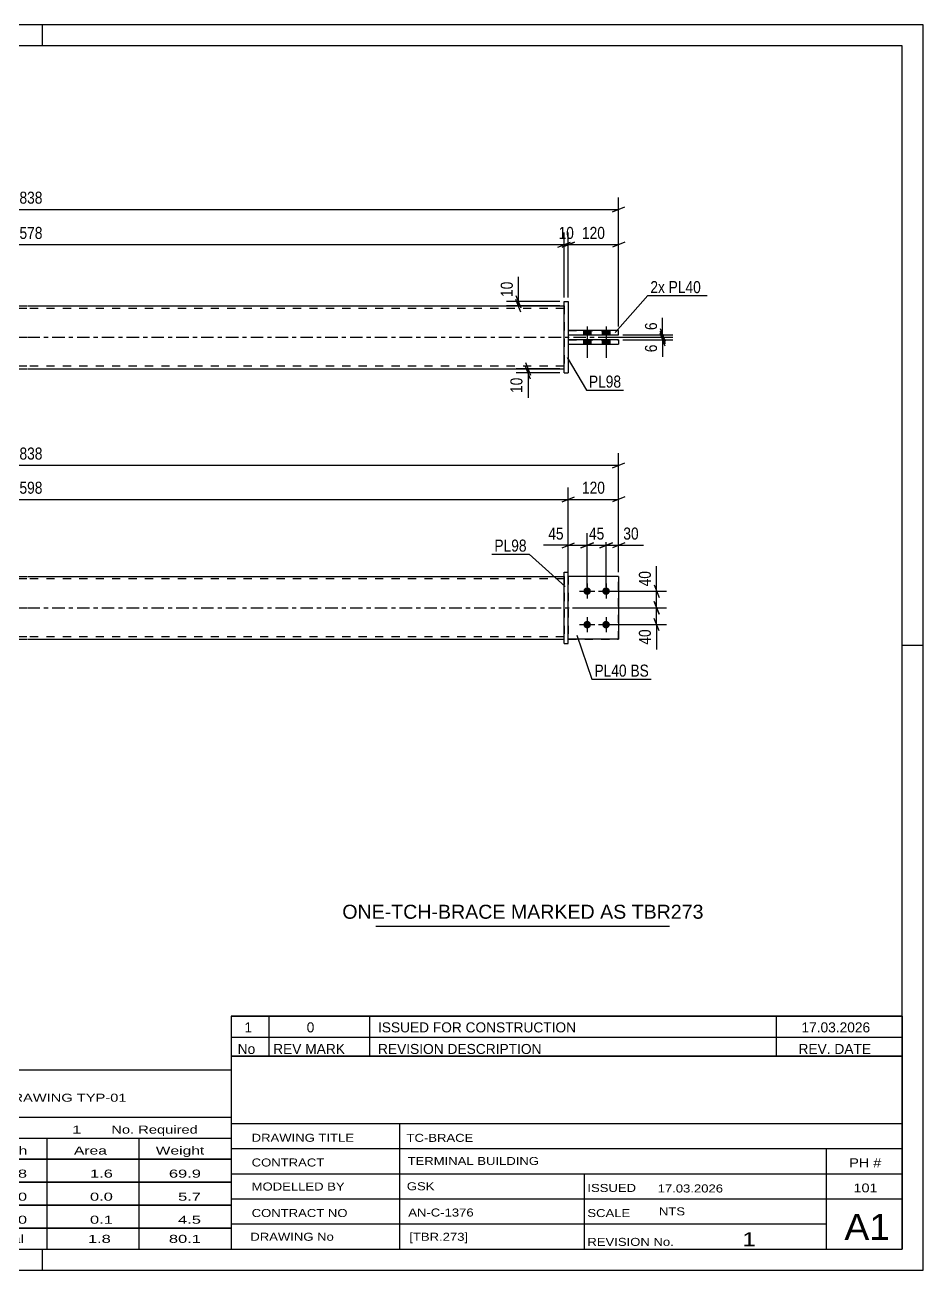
# Model space of a CAD drawing. Header units: millimetres. Extents: x 0 to 420, y 0 to 297.
# Drawn here: x 205.8 to 420, y 0 to 297 of the extents above; entities that cross this region are included whole.
import ezdxf

# ---------------------------------------------------------------- set-up
doc = ezdxf.new("R2010")
doc.units = ezdxf.units.MM
doc.linetypes.add('DXK_LINE_DOT2', pattern=[3.9198, 1.9599, -1.9599])
doc.linetypes.add('DXK_LINE_DOT3', pattern=[5.9187, 2.979, -0.9799, 0.9799, -0.9799])
doc.styles.add('Arial', font='ARIAL.TTF', dxfattribs={"height": 0.2})
doc.styles.add('Arial Narrow', font='ARIALN.TTF', dxfattribs={"height": 0.2})

# ---------------------------------------------------------------- blocks, each defined once
blk = doc.blocks.new('Unknown-580872652-1163')
at = {"color": 5, "linetype": 'Continuous'}
for p, q in [((420, 297), (0, 297)), ((210, 292), (210, 297)), ((420, 0), (420, 297)), ((415, 292), (5, 292)), ((415, 5), (415, 292)), ((420, 149), (415, 149)), ((5, 5), (415, 5)), ((210, 0), (210, 5)), ((0, 0), (420, 0))]:
    blk.add_line(p, q, dxfattribs=at)
blk = doc.blocks.new('Part-580872652-1767 - 1735')
at = {"color": 7, "linetype": 'DXK_LINE_DOT2'}
for p, q in [((347.39, 165.45), (335.39, 165.45)), ((335.39, 165.45), (335.39, 150.45)), ((347.39, 150.45), (347.39, 165.45)), ((335.39, 150.45), (347.39, 150.45))]:
    blk.add_line(p, q, dxfattribs=at)
blk = doc.blocks.new('Part-580872652-1772 - 1735')
at = {"color": 2, "linetype": 'Continuous'}
for p, q in [((347.39, 165.45), (335.39, 165.45)), ((347.39, 165.45), (347.39, 150.45)), ((347.39, 150.45), (335.39, 150.45))]:
    blk.add_line(p, q, dxfattribs=at)
at = {"color": 7, "linetype": 'DXK_LINE_DOT2'}
blk.add_line((335.39, 165.45), (335.39, 150.45), dxfattribs=at)
blk = doc.blocks.new('Part-580872652-1787 - 1735')
at = {"color": 2, "linetype": 'Continuous'}
for p, q in [((334.39, 166.45), (335.39, 166.45)), ((334.39, 149.45), (334.39, 166.45)), ((335.39, 149.45), (335.39, 166.45)), ((334.39, 149.45), (334.39, 149.45)), ((334.39, 149.45), (335.39, 149.45))]:
    blk.add_line(p, q, dxfattribs=at)
at = {"color": 7, "linetype": 'DXK_LINE_DOT2'}
for p, q in [((334.39, 166.45), (335.39, 166.45)), ((334.39, 149.45), (335.39, 149.45))]:
    blk.add_line(p, q, dxfattribs=at)
blk = doc.blocks.new('Part-580872652-1807 - 1735')
at = {"color": 2, "linetype": 'Continuous'}
for p, q in [((78.29, 165.45), (206.29, 165.45)), ((206.39, 165.45), (334.39, 165.45)), ((78.29, 150.45), (206.29, 150.45)), ((206.39, 150.45), (334.39, 150.45))]:
    blk.add_line(p, q, dxfattribs=at)
at = {"color": 7, "linetype": 'DXK_LINE_DOT2'}
for p, q in [((78.29, 150.45), (78.29, 165.45)), ((206.29, 164.85), (78.29, 164.85)), ((334.39, 164.85), (206.39, 164.85)), ((334.39, 165.45), (334.39, 150.45)), ((206.29, 151.05), (78.29, 151.05)), ((334.39, 151.05), (206.39, 151.05))]:
    blk.add_line(p, q, dxfattribs=at)
at = {"color": 7, "linetype": 'DXK_LINE_DOT3'}
for p, q in [((68.29, 157.95), (206.29, 157.95)), ((206.39, 157.95), (344.39, 157.95))]:
    blk.add_line(p, q, dxfattribs=at)
blk = doc.blocks.new('Bolt-580872652-1808 - 1735')
at = {"linetype": 'Continuous'}
for points in [[(339.89, 162.85, -1), (339.89, 161.05, -1)], [(344.39, 162.85, -1), (344.39, 161.05, -1)], [(339.89, 154.85, -1), (339.89, 153.05, -1)], [(344.39, 154.85, -1), (344.39, 153.05, -1)]]:
    blk.add_hatch(color=1, dxfattribs=at).paths.add_polyline_path(points)
at = {"color": 1, "linetype": 'Continuous'}
for p, q in [((339.89, 163.75), (339.89, 160.15)), ((344.39, 163.75), (344.39, 160.15)), ((338.09, 161.95), (341.69, 161.95)), ((342.59, 161.95), (346.19, 161.95)), ((339.89, 155.75), (339.89, 152.15)), ((344.39, 155.75), (344.39, 152.15)), ((338.09, 153.95), (341.69, 153.95)), ((342.59, 153.95), (346.19, 153.95))]:
    blk.add_line(p, q, dxfattribs=at)
blk = doc.blocks.new('Bolt-580872652-1447 - 1390')
at = {"linetype": 'Continuous'}
for points in [[(340.79, 224.09), (338.99, 224.09), (338.99, 223.09), (340.79, 223.09)], [(340.79, 224.09), (338.99, 224.09), (338.99, 223.09), (340.79, 223.09)], [(345.29, 224.09), (343.49, 224.09), (343.49, 223.09), (345.29, 223.09)], [(345.29, 224.09), (343.49, 224.09), (343.49, 223.09), (345.29, 223.09)], [(340.79, 221.89), (338.99, 221.89), (338.99, 220.89), (340.79, 220.89)], [(340.79, 221.89), (338.99, 221.89), (338.99, 220.89), (340.79, 220.89)], [(345.29, 221.89), (343.49, 221.89), (343.49, 220.89), (345.29, 220.89)], [(345.29, 221.89), (343.49, 221.89), (343.49, 220.89), (345.29, 220.89)]]:
    blk.add_hatch(color=1, dxfattribs=at).paths.add_polyline_path(points)
at = {"color": 1, "linetype": 'Continuous'}
for p, q in [((338.99, 224.09), (338.99, 223.09)), ((338.99, 224.09), (338.99, 223.09)), ((339.89, 225.09), (339.89, 217.59)), ((339.89, 225.09), (339.89, 217.59)), ((340.79, 224.09), (340.79, 223.09)), ((340.79, 224.09), (340.79, 223.09)), ((343.49, 224.09), (343.49, 223.09)), ((343.49, 224.09), (343.49, 223.09)), ((344.39, 225.09), (344.39, 217.59)), ((344.39, 225.09), (344.39, 217.59)), ((345.29, 224.09), (345.29, 223.09)), ((345.29, 224.09), (345.29, 223.09)), ((338.99, 221.89), (338.99, 220.89)), ((338.99, 221.89), (338.99, 220.89)), ((340.79, 221.89), (340.79, 220.89)), ((340.79, 221.89), (340.79, 220.89)), ((343.49, 221.89), (343.49, 220.89)), ((343.49, 221.89), (343.49, 220.89)), ((345.29, 221.89), (345.29, 220.89)), ((345.29, 221.89), (345.29, 220.89))]:
    blk.add_line(p, q, dxfattribs=at)
blk = doc.blocks.new('Part-580872652-1431 - 1390')
at = {"color": 2, "linetype": 'Continuous'}
for p, q in [((347.39, 221.89), (335.39, 221.89)), ((335.39, 220.89), (347.39, 220.89)), ((347.39, 221.89), (347.39, 220.89))]:
    blk.add_line(p, q, dxfattribs=at)
at = {"color": 7, "linetype": 'DXK_LINE_DOT2'}
for p, q in [((335.39, 221.89), (335.39, 220.89)), ((335.39, 221.89), (347.39, 221.89)), ((335.39, 220.89), (347.39, 220.89))]:
    blk.add_line(p, q, dxfattribs=at)
blk = doc.blocks.new('Part-580872652-1426 - 1390')
at = {"color": 2, "linetype": 'Continuous'}
for p, q in [((334.39, 230.99), (334.39, 230.99)), ((334.39, 213.99), (334.39, 230.99)), ((334.39, 230.99), (335.39, 230.99)), ((335.39, 230.99), (335.39, 230.99)), ((335.39, 230.99), (335.39, 213.99)), ((334.39, 213.99), (335.39, 213.99)), ((334.39, 213.99), (334.39, 213.99)), ((335.39, 213.99), (335.39, 213.99))]:
    blk.add_line(p, q, dxfattribs=at)
at = {"color": 7, "linetype": 'DXK_LINE_DOT2'}
for p, q in [((334.39, 230.99), (335.39, 230.99)), ((334.39, 213.99), (335.39, 213.99)), ((335.39, 213.99), (335.39, 213.99))]:
    blk.add_line(p, q, dxfattribs=at)
blk = doc.blocks.new('Part-580872652-1458 - 1390')
at = {"color": 2, "linetype": 'Continuous'}
for p, q in [((347.39, 224.09), (335.39, 224.09)), ((335.39, 223.09), (347.39, 223.09)), ((347.39, 223.09), (347.39, 224.09))]:
    blk.add_line(p, q, dxfattribs=at)
at = {"color": 7, "linetype": 'DXK_LINE_DOT2'}
for p, q in [((335.39, 224.09), (335.39, 223.09)), ((335.39, 224.09), (347.39, 224.09)), ((335.39, 223.09), (347.39, 223.09))]:
    blk.add_line(p, q, dxfattribs=at)
blk = doc.blocks.new('Part-580872652-1446 - 1390')
at = {"color": 2, "linetype": 'Continuous'}
for p, q in [((78.29, 229.99), (206.29, 229.99)), ((206.39, 229.99), (334.39, 229.99)), ((78.29, 214.99), (206.29, 214.99)), ((206.39, 214.99), (334.39, 214.99))]:
    blk.add_line(p, q, dxfattribs=at)
at = {"color": 7, "linetype": 'DXK_LINE_DOT2'}
for p, q in [((78.29, 229.99), (78.29, 214.99)), ((206.29, 229.39), (78.29, 229.39)), ((334.39, 229.39), (206.39, 229.39)), ((334.39, 229.99), (334.39, 214.99)), ((206.29, 215.59), (78.29, 215.59)), ((334.39, 215.59), (206.39, 215.59))]:
    blk.add_line(p, q, dxfattribs=at)
at = {"color": 7, "linetype": 'DXK_LINE_DOT3'}
for p, q in [((68.29, 222.49), (206.29, 222.49)), ((206.39, 222.49), (344.39, 222.49))]:
    blk.add_line(p, q, dxfattribs=at)
blk = doc.blocks.new('StraightDimension-580872652-1818 - 1735')
at = {"color": 7, "linetype": 'Continuous'}
for p, q in [((344.39, 162.95), (344.39, 175.74)), ((347.39, 166.45), (347.39, 175.74)), ((342.89, 172.29), (345.89, 173.49)), ((344.39, 172.89), (347.39, 172.89)), ((348.89, 173.49), (345.89, 172.29))]:
    blk.add_line(p, q, dxfattribs=at)
at = {"color": 0}
blk.add_wipeout([(352.77, 173.64), (352.77, 177.84), (347.91, 177.84), (347.91, 173.64)], dxfattribs=at)
at = {"color": 7, "linetype": 'Continuous'}
blk.add_line((347.39, 172.89), (353.3, 172.89), dxfattribs=at)
blk.add_line((347.39, 172.89), (353.3, 172.89), dxfattribs=at)
at = {"color": 3, "style": 'Arial Narrow'}
blk.add_text('30', height=2.863, dxfattribs=at).set_placement((348.51, 174.24))
blk = doc.blocks.new('StraightDimension-580872652-1834 - 1735')
at = {"color": 7, "linetype": 'Continuous'}
for p, q in [((339.89, 162.95), (339.89, 175.74)), ((344.39, 162.95), (344.39, 175.74)), ((338.39, 172.29), (341.39, 173.49)), ((339.89, 172.89), (344.39, 172.89)), ((345.89, 173.49), (342.89, 172.29))]:
    blk.add_line(p, q, dxfattribs=at)
at = {"color": 0}
blk.add_wipeout([(344.57, 173.64), (344.57, 177.84), (339.71, 177.84), (339.71, 173.64)], dxfattribs=at)
at = {"color": 3, "style": 'Arial Narrow'}
blk.add_text('45', height=2.863, dxfattribs=at).set_placement((340.31, 174.24))
blk = doc.blocks.new('StraightDimension-580872652-1847 - 1735')
at = {"color": 7, "linetype": 'Continuous'}
for p, q in [((335.39, 166.45), (335.39, 175.74)), ((339.89, 162.95), (339.89, 175.74)), ((333.89, 172.29), (336.89, 173.49)), ((335.39, 172.89), (339.89, 172.89)), ((341.39, 173.49), (338.39, 172.29))]:
    blk.add_line(p, q, dxfattribs=at)
at = {"color": 0}
blk.add_wipeout([(334.86, 173.64), (334.86, 177.84), (330.01, 177.84), (330.01, 173.64)], dxfattribs=at)
at = {"color": 7, "linetype": 'Continuous'}
blk.add_line((335.39, 172.89), (329.48, 172.89), dxfattribs=at)
blk.add_line((335.39, 172.89), (329.48, 172.89), dxfattribs=at)
at = {"color": 3, "style": 'Arial Narrow'}
blk.add_text('45', height=2.863, dxfattribs=at).set_placement((330.61, 174.24))
blk = doc.blocks.new('StraightDimension-580872652-1864 - 1735')
at = {"color": 7, "linetype": 'Continuous'}
for p, q in [((65.29, 166.45), (65.29, 194.83)), ((347.39, 166.45), (347.39, 194.83)), ((66.79, 192.58), (63.79, 191.38)), ((65.29, 191.98), (347.39, 191.98)), ((345.89, 191.38), (348.89, 192.58))]:
    blk.add_line(p, q, dxfattribs=at)
at = {"color": 0}
blk.add_wipeout([(210.6, 192.73), (210.6, 196.93), (202.08, 196.93), (202.08, 192.73)], dxfattribs=at)
at = {"color": 3, "style": 'Arial Narrow'}
blk.add_text('2838', height=2.863, dxfattribs=at).set_placement((202.68, 193.33))
blk = doc.blocks.new('StraightDimension-580872652-1884 - 1735')
at = {"color": 7, "linetype": 'Continuous'}
for p, q in [((355.83, 163.45), (357.03, 160.45)), ((345.39, 161.95), (358.83, 161.95)), ((356.43, 157.95), (356.43, 161.95)), ((336.39, 157.95), (358.83, 157.95)), ((357.03, 156.45), (355.83, 159.45))]:
    blk.add_line(p, q, dxfattribs=at)
at = {"color": 0}
blk.add_wipeout([(355.68, 167.34), (351.48, 167.34), (351.48, 162.48), (355.68, 162.48)], dxfattribs=at)
at = {"color": 7, "linetype": 'Continuous'}
blk.add_line((356.43, 161.95), (356.43, 167.86), dxfattribs=at)
blk.add_line((356.43, 161.95), (356.43, 167.86), dxfattribs=at)
at = {"color": 3, "style": 'Arial Narrow'}
blk.add_text('40', height=2.863, rotation=90.0002, dxfattribs=at).set_placement((355.08, 163.08))
blk = doc.blocks.new('StraightDimension-580872652-1893 - 1735')
at = {"color": 7, "linetype": 'Continuous'}
for p, q in [((336.39, 157.95), (358.83, 157.95)), ((355.83, 159.45), (357.03, 156.45)), ((356.43, 153.95), (356.43, 157.95)), ((357.03, 152.45), (355.83, 155.45)), ((345.39, 153.95), (358.83, 153.95))]:
    blk.add_line(p, q, dxfattribs=at)
at = {"color": 0}
blk.add_wipeout([(355.68, 153.43), (351.48, 153.43), (351.48, 148.57), (355.68, 148.57)], dxfattribs=at)
at = {"color": 7, "linetype": 'Continuous'}
blk.add_line((356.43, 153.95), (356.43, 148.05), dxfattribs=at)
blk.add_line((356.43, 153.95), (356.43, 148.05), dxfattribs=at)
at = {"color": 3, "style": 'Arial Narrow'}
blk.add_text('40', height=2.863, rotation=90.0002, dxfattribs=at).set_placement((355.08, 149.17))
blk = doc.blocks.new('StraightDimension-580872652-1903 - 1735')
at = {"color": 7, "linetype": 'Continuous'}
for p, q in [((333.89, 183.23), (336.89, 184.43)), ((335.39, 166.45), (335.39, 186.68)), ((348.89, 184.43), (345.89, 183.23)), ((347.39, 166.45), (347.39, 186.68)), ((335.39, 183.83), (347.39, 183.83))]:
    blk.add_line(p, q, dxfattribs=at)
at = {"color": 0}
blk.add_wipeout([(344.73, 184.58), (344.73, 188.78), (338.05, 188.78), (338.05, 184.58)], dxfattribs=at)
at = {"color": 3, "style": 'Arial Narrow'}
blk.add_text('120', height=2.863, dxfattribs=at).set_placement((338.65, 185.18))
blk = doc.blocks.new('StraightDimension-580872652-1922 - 1735')
at = {"color": 7, "linetype": 'Continuous'}
for p, q in [((78.79, 184.43), (75.79, 183.23)), ((77.29, 158.95), (77.29, 186.68)), ((333.89, 183.23), (336.89, 184.43)), ((335.39, 166.45), (335.39, 186.68)), ((77.29, 183.83), (335.39, 183.83))]:
    blk.add_line(p, q, dxfattribs=at)
at = {"color": 0}
blk.add_wipeout([(210.6, 184.58), (210.6, 188.78), (202.08, 188.78), (202.08, 184.58)], dxfattribs=at)
at = {"color": 3, "style": 'Arial Narrow'}
blk.add_text('2598', height=2.863, dxfattribs=at).set_placement((202.68, 185.18))
blk = doc.blocks.new('StraightDimension-580872652-1658 - 1390')
at = {"color": 7, "linetype": 'Continuous'}
for p, q in [((348.39, 223.09), (360.29, 223.09)), ((357.29, 224.59), (358.49, 221.59)), ((358.49, 220.99), (357.29, 223.99)), ((357.89, 222.49), (357.89, 223.09)), ((343.14, 222.49), (360.29, 222.49))]:
    blk.add_line(p, q, dxfattribs=at)
at = {"color": 0}
blk.add_wipeout([(357.14, 226.64), (352.94, 226.64), (352.94, 223.61), (357.14, 223.61)], dxfattribs=at)
at = {"color": 7, "linetype": 'Continuous'}
blk.add_line((357.89, 223.09), (357.89, 227.17), dxfattribs=at)
blk.add_line((357.89, 223.09), (357.89, 227.17), dxfattribs=at)
at = {"color": 3, "style": 'Arial Narrow'}
blk.add_text('6', height=2.86, rotation=90.0002, dxfattribs=at).set_placement((356.54, 224.21))
blk = doc.blocks.new('StraightDimension-580872652-1535 - 1390')
at = {"color": 7, "linetype": 'Continuous'}
for p, q in [((333.39, 214.99), (322.94, 214.99)), ((333.39, 213.99), (322.94, 213.99)), ((325.19, 216.49), (326.39, 213.49)), ((326.39, 212.49), (325.19, 215.49)), ((325.79, 213.99), (325.79, 214.99))]:
    blk.add_line(p, q, dxfattribs=at)
at = {"color": 0}
blk.add_wipeout([(325.04, 213.46), (320.84, 213.46), (320.84, 208.61), (325.04, 208.61)], dxfattribs=at)
at = {"color": 7, "linetype": 'Continuous'}
blk.add_line((325.79, 213.99), (325.79, 208.08), dxfattribs=at)
blk.add_line((325.79, 213.99), (325.79, 208.08), dxfattribs=at)
at = {"color": 3, "style": 'Arial Narrow'}
blk.add_text('10', height=2.863, rotation=90.0002, dxfattribs=at).set_placement((324.44, 209.21))
blk = doc.blocks.new('StraightDimension-580872652-1575 - 1390')
at = {"color": 7, "linetype": 'Continuous'}
for p, q in [((334.39, 231.99), (334.39, 247.45)), ((335.39, 231.99), (335.39, 247.45)), ((332.89, 244), (335.89, 245.2)), ((336.89, 245.2), (333.89, 244)), ((334.39, 244.6), (335.39, 244.6))]:
    blk.add_line(p, q, dxfattribs=at)
at = {"color": 0}
blk.add_wipeout([(337.32, 245.35), (337.32, 249.55), (332.46, 249.55), (332.46, 245.35)], dxfattribs=at)
at = {"color": 3, "style": 'Arial Narrow'}
blk.add_text('10', height=2.863, dxfattribs=at).set_placement((333.06, 245.95))
blk = doc.blocks.new('StraightDimension-580872652-1564 - 1390')
at = {"color": 7, "linetype": 'Continuous'}
for p, q in [((65.29, 225.09), (65.29, 255.86)), ((347.39, 225.09), (347.39, 255.86)), ((66.79, 253.61), (63.79, 252.41)), ((65.29, 253.01), (347.39, 253.01)), ((345.89, 252.41), (348.89, 253.61))]:
    blk.add_line(p, q, dxfattribs=at)
at = {"color": 0}
blk.add_wipeout([(210.6, 253.76), (210.6, 257.96), (202.08, 257.96), (202.08, 253.76)], dxfattribs=at)
at = {"color": 3, "style": 'Arial Narrow'}
blk.add_text('2838', height=2.863, dxfattribs=at).set_placement((202.68, 254.36))
blk = doc.blocks.new('StraightDimension-580872652-1549 - 1390')
at = {"color": 7, "linetype": 'Continuous'}
for p, q in [((322.89, 232.49), (324.09, 229.49)), ((333.39, 230.99), (320.64, 230.99)), ((333.39, 229.99), (320.64, 229.99)), ((324.09, 228.49), (322.89, 231.49)), ((323.49, 229.99), (323.49, 230.99))]:
    blk.add_line(p, q, dxfattribs=at)
at = {"color": 0}
blk.add_wipeout([(322.74, 236.37), (318.54, 236.37), (318.54, 231.51), (322.74, 231.51)], dxfattribs=at)
at = {"color": 7, "linetype": 'Continuous'}
blk.add_line((323.49, 230.99), (323.49, 236.89), dxfattribs=at)
blk.add_line((323.49, 230.99), (323.49, 236.89), dxfattribs=at)
at = {"color": 3, "style": 'Arial Narrow'}
blk.add_text('10', height=2.863, rotation=90.0002, dxfattribs=at).set_placement((322.14, 232.11))
blk = doc.blocks.new('StraightDimension-580872652-1585 - 1390')
at = {"color": 7, "linetype": 'Continuous'}
for p, q in [((78.29, 231.99), (78.29, 247.45)), ((334.39, 231.99), (334.39, 247.45)), ((79.79, 245.2), (76.79, 244)), ((78.29, 244.6), (334.39, 244.6)), ((332.89, 244), (335.89, 245.2))]:
    blk.add_line(p, q, dxfattribs=at)
at = {"color": 0}
blk.add_wipeout([(210.6, 245.35), (210.6, 249.55), (202.08, 249.55), (202.08, 245.35)], dxfattribs=at)
at = {"color": 3, "style": 'Arial Narrow'}
blk.add_text('2578', height=2.863, dxfattribs=at).set_placement((202.68, 245.95))
blk = doc.blocks.new('StraightDimension-580872652-1615 - 1390')
at = {"color": 7, "linetype": 'Continuous'}
for p, q in [((335.39, 231.99), (335.39, 247.45)), ((347.39, 225.09), (347.39, 247.45)), ((333.89, 244), (336.89, 245.2)), ((335.39, 244.6), (347.39, 244.6)), ((348.89, 245.2), (345.89, 244))]:
    blk.add_line(p, q, dxfattribs=at)
at = {"color": 0}
blk.add_wipeout([(344.73, 245.35), (344.73, 249.55), (338.05, 249.55), (338.05, 245.35)], dxfattribs=at)
at = {"color": 3, "style": 'Arial Narrow'}
blk.add_text('120', height=2.863, dxfattribs=at).set_placement((338.65, 245.95))
blk = doc.blocks.new('StraightDimension-580872652-1647 - 1390')
at = {"color": 7, "linetype": 'Continuous'}
for p, q in [((357.29, 223.99), (358.49, 220.99)), ((358.49, 220.39), (357.29, 223.39)), ((343.14, 222.49), (360.29, 222.49)), ((348.39, 221.89), (360.29, 221.89)), ((357.89, 221.89), (357.89, 222.49))]:
    blk.add_line(p, q, dxfattribs=at)
at = {"color": 0}
blk.add_wipeout([(357.14, 221.36), (352.94, 221.36), (352.94, 218.33), (357.14, 218.33)], dxfattribs=at)
at = {"color": 7, "linetype": 'Continuous'}
blk.add_line((357.89, 221.89), (357.89, 217.81), dxfattribs=at)
blk.add_line((357.89, 221.89), (357.89, 217.81), dxfattribs=at)
at = {"color": 3, "style": 'Arial Narrow'}
blk.add_text('6', height=2.86, rotation=90.0002, dxfattribs=at).set_placement((356.54, 218.93))
blk = doc.blocks.new('Unknown-580872652-3227')
at = {"color": 7, "linetype": 'Continuous'}
for p, q in [((255, 51.05), (255, 5)), ((255, 51.05), (415, 51.05)), ((415, 51), (415, 5)), ((255, 35), (415, 35)), ((295.14, 35), (295.14, 5)), ((255, 29), (415, 29)), ((397, 5.05), (397, 29.05)), ((255, 23), (415, 23)), ((339.14, 23), (339.14, 5)), ((255, 17), (415, 17)), ((255, 11), (397, 11)), ((255, 5), (415, 5))]:
    blk.add_line(p, q, dxfattribs=at)
at = {"color": 7, "style": 'Arial Narrow'}
for s, height, width, p in [('DRAWING TITLE', 1.9089, 1.425378, (259.88, 30.61)), ('TC-BRACE', 1.909, 1.425378, (296.81, 30.59)), ('TERMINAL BUILDING', 1.9089, 1.425378, (297.06, 25.07)), ('CONTRACT', 1.909, 1.425378, (259.88, 24.71)), ('MODELLED BY', 1.9089, 1.425378, (259.88, 18.98)), ('GSK', 1.909, 1.425378, (296.88, 19.04)), ('ISSUED', 1.909, 1.425378, (339.94, 18.64)), ('17.03.2026', 1.909, 1.425378, (356.69, 18.52)), ('CONTRACT NO', 1.9089, 1.425378, (259.88, 12.66)), ('AN-C-1376', 1.909, 1.425378, (297.23, 12.78)), ('SCALE', 1.909, 1.425378, (339.94, 12.65)), ('A1', 6.204, 1.25, (401.24, 7.2)), ('DRAWING No', 1.909, 1.425378, (259.56, 7)), ('[TBR.273]', 1.909, 1.425378, (297.46, 6.99)), ('1', 3.34, 1.5, (376.91, 5.68)), ('REVISION No.', 1.9089, 1.425378, (339.94, 5.77))]:
    blk.add_text(s, height=height, dxfattribs=dict(at, width=width)).set_placement(p)
at = {"color": 7, "linetype": 'Continuous', "style": 'Arial Narrow'}
for s, height, width, p in [('PH #', 2.1, 1.42538, (402.4, 24.55)), ('101', 2.1, 1.42538, (403.41, 18.55)), ('NTS', 1.909, 1.425378, (357, 13.05))]:
    blk.add_text(s, height=height, dxfattribs=dict(at, width=width)).set_placement(p)
blk = doc.blocks.new('Unknown-580872652-3228')
at = {"color": 7, "linetype": 'Continuous'}
for p, q in [((255, 60.55), (415, 60.55)), ((415, 60.55), (255, 60.55)), ((255, 60.55), (255, 55.55)), ((264, 60.55), (264, 55.55)), ((288, 60.55), (288, 55.55)), ((385, 60.55), (385, 55.55)), ((415, 60.55), (415, 55.55)), ((255, 55.55), (415, 55.55)), ((255, 55.55), (255, 51.05)), ((255, 55.55), (415, 55.55)), ((264, 55.55), (264, 51.05)), ((288, 55.55), (288, 51.05)), ((385, 55.55), (385, 51.05)), ((415, 55.55), (415, 51.05)), ((415, 51.05), (255, 51.05))]:
    blk.add_line(p, q, dxfattribs=at)
at = {"color": 7, "linetype": 'Continuous', "style": 'Arial Narrow'}
for s, height, width, p in [('1', 2.39, 1.196471, (258.16, 56.7)), ('0', 2.39, 1.196471, (273, 56.7)), ('ISSUED FOR CONSTRUCTION', 2.3861, 1.196471, (290, 56.7)), ('17.03.2026', 2.386, 1.196471, (391, 56.7)), ('No', 2.386, 1.2, (256.54, 51.55)), ('REV MARK', 2.386, 1.2, (265, 51.55)), ('REVISION DESCRIPTION', 2.3861, 1.2, (290, 51.55)), ('REV. DATE', 2.386, 1.2, (390.28, 51.55))]:
    blk.add_text(s, height=height, dxfattribs=dict(at, width=width)).set_placement(p)
blk = doc.blocks.new('Unknown-580872652-3229')
at = {"color": 7, "linetype": 'Continuous'}
for p, q in [((95, 47.75), (255, 47.75)), ((95, 36.5), (95, 47.75)), ((255, 47.75), (255, 36.5)), ((95, 36.5), (255, 36.5)), ((95, 36.5), (95, 31.5)), ((255, 36.5), (255, 31.5)), ((95, 31.5), (255, 31.5)), ((95, 31.5), (95, 26.5)), ((119, 31.5), (119, 26.5)), ((154.5, 31.5), (154.5, 26.5)), ((180.5, 31.5), (180.5, 26.5)), ((193.5, 31.5), (193.5, 26.5)), ((211, 31.5), (211, 26.5)), ((233, 31.5), (233, 26.5)), ((255, 31.5), (255, 26.5)), ((95, 26.5), (255, 26.5)), ((95, 26.45), (95, 21.05)), ((95, 26.45), (255, 26.45)), ((119, 26.5), (119, 21)), ((154.5, 26.5), (154.5, 21)), ((180.5, 26.5), (180.5, 21)), ((193.5, 26.5), (193.5, 21)), ((211, 26.5), (211, 21)), ((233, 26.5), (233, 21)), ((255, 26.45), (255, 21.05)), ((95, 21.05), (255, 21.05)), ((95, 20.95), (95, 15.55)), ((95, 20.95), (255, 20.95)), ((119, 21), (119, 15.5)), ((154.5, 21), (154.5, 15.5)), ((180.5, 21), (180.5, 15.5)), ((193.5, 21), (193.5, 15.5)), ((211, 21), (211, 15.5)), ((233, 21), (233, 15.5)), ((255, 20.95), (255, 15.55)), ((95, 15.55), (255, 15.55)), ((95, 15.45), (95, 10.05)), ((95, 15.45), (255, 15.45)), ((119, 15.5), (119, 10)), ((154.5, 15.5), (154.5, 10)), ((180.5, 15.5), (180.5, 10)), ((193.5, 15.5), (193.5, 10)), ((211, 15.5), (211, 10)), ((233, 15.5), (233, 10)), ((255, 15.45), (255, 10.05)), ((95, 10.05), (255, 10.05)), ((95, 10), (255, 10)), ((95, 10), (95, 5)), ((211, 10), (211, 5)), ((233, 10), (233, 5)), ((255, 10), (255, 5)), ((95, 5), (255, 5))]:
    blk.add_line(p, q, dxfattribs=at)
at = {"color": 7, "style": 'Arial Narrow'}
for s, height, width, p in [('GENERAL NOTES & WELD DETAILS :', 2.8633, 1.4, (96.15, 40.06)), ('REFER TYP DRAWING TYP-01', 1.9089, 1.6, (179.7, 40.16)), ("MATERIAL LIST FOR ASSEMBLY MK'D", 1.9089, 1.6, (96.15, 32.56)), ('TBR273', 1.909, 1.794707, (187.59, 32.47)), ('1', 1.91, 1.794707, (217.08, 32.56)), ('No. Required', 1.9089, 1.6, (226.41, 32.56)), ('Mark', 1.909, 1.7, (96.34, 27.5)), ('Profile', 1.909, 1.7, (129.41, 27.5)), ('Material', 1.909, 1.7, (159.54, 27.56)), ('No.', 1.909, 1.7, (184.5, 27.56)), ('Length', 1.909, 1.7, (195, 27.56)), ('Area', 1.909, 1.7, (217.5, 27.56)), ('Weight', 1.909, 1.7, (237, 27.56))]:
    blk.add_text(s, height=height, dxfattribs=dict(at, width=width)).set_placement(p)
at = {"color": 7, "linetype": 'Continuous', "style": 'Arial Narrow'}
for s, height, width, p in [('TBR273', 1.909, 1.794707, (96.5, 22.06)), ('SHS150*6', 1.909, 1.794707, (121, 22.06)), ('E350', 1.909, 1.794707, (160.74, 22.06)), ('1', 1.91, 1.794707, (184.86, 22.06)), ('2578', 1.909, 1.794707, (197.58, 22.06)), ('1.6', 1.909, 1.794707, (221.32, 22.06)), ('69.9', 1.909, 1.794707, (240.14, 22.06)), ('PL40', 1.909, 1.794707, (96.5, 16.56)), ('PL10*120', 1.909, 1.794707, (121, 16.56)), ('E350', 1.909, 1.794707, (160.74, 16.56)), ('4', 1.91, 1.794707, (184.86, 16.56)), ('150', 1.909, 1.794707, (199.77, 16.56)), ('0.0', 1.909, 1.794707, (221.32, 16.56)), ('5.7', 1.909, 1.794707, (242.33, 16.56)), ('PL98', 1.909, 1.794707, (96.5, 11.06)), ('PL10*170', 1.909, 1.794707, (121, 11.06)), ('E350', 1.909, 1.794707, (160.74, 11.06)), ('2', 1.91, 1.794707, (184.86, 11.06)), ('170', 1.909, 1.794707, (199.77, 11.06)), ('0.1', 1.909, 1.794707, (221.32, 11.06)), ('4.5', 1.909, 1.794707, (242.33, 11.06)), ('Total', 1.909, 1.7, (197.33, 6.5)), ('1.8', 1.909, 1.794707, (220.83, 6.5)), ('80.1', 1.909, 1.794707, (240.14, 6.5))]:
    blk.add_text(s, height=height, dxfattribs=dict(at, width=width)).set_placement(p)
blk = doc.blocks.new('Unknown-580872652-3230')
at = {"color": 7, "linetype": 'Continuous'}
blk.add_line((289.5, 82.05), (359.5, 82.05), dxfattribs=at)
at = {"color": 7, "style": 'Arial'}
blk.add_text('ONE-TCH-BRACE MARKED AS TBR273', height=3.3428, dxfattribs=at).set_placement((281.49, 83.8))
blk = doc.blocks.new('Mark-580872652-1783 - 1735')
at = {"color": 0}
blk.add_wipeout([(325.44, 171.37), (325.44, 174.37), (317.77, 174.37), (317.77, 171.37)], dxfattribs=at)
blk.add_wipeout([(325.44, 171.37), (325.44, 174.37), (317.77, 174.37), (317.77, 171.37)], dxfattribs=at)
at = {"color": 30, "linetype": 'Continuous'}
for p in [(317.17, 170.77), (334.62, 163.03)]:
    blk.add_line(p, (326.04, 170.77), dxfattribs=at)
at = {"color": 3, "style": 'Arial Narrow'}
blk.add_text('PL98', height=2.863, dxfattribs=at).set_placement((317.77, 171.37))
blk = doc.blocks.new('MarkSet-580872652-2059 - 1735')
at = {"color": 0}
blk.add_wipeout([(349.31, 141.55), (349.31, 144.55), (341.63, 144.55), (341.63, 141.55)], dxfattribs=at)
blk.add_wipeout([(349.31, 141.55), (349.31, 144.55), (341.63, 144.55), (341.63, 141.55)], dxfattribs=at)
at = {"color": 30, "linetype": 'Continuous'}
blk.add_line((337.4, 151.42), (341.03, 140.95), dxfattribs=at)
at = {"color": 0}
blk.add_wipeout([(354.59, 141.55), (354.59, 144.55), (350.21, 144.55), (350.21, 141.55)], dxfattribs=at)
blk.add_wipeout([(354.59, 141.55), (354.59, 144.55), (350.21, 144.55), (350.21, 141.55)], dxfattribs=at)
at = {"color": 30, "linetype": 'Continuous'}
blk.add_line((341.03, 140.95), (355.19, 140.95), dxfattribs=at)
at = {"color": 3, "style": 'Arial Narrow'}
for s, p in [('PL40', (341.63, 141.55)), ('BS', (350.21, 141.55))]:
    blk.add_text(s, height=2.863, dxfattribs=at).set_placement(p)
blk = doc.blocks.new('MarkSet-580872652-1720 - 1390')
at = {"color": 0}
blk.add_wipeout([(358.43, 233.03), (358.43, 236.03), (354.96, 236.03), (354.96, 233.03)], dxfattribs=at)
blk.add_wipeout([(358.43, 233.03), (358.43, 236.03), (354.96, 236.03), (354.96, 233.03)], dxfattribs=at)
at = {"color": 30, "linetype": 'Continuous'}
blk.add_line((346.6, 223.6), (354.36, 232.43), dxfattribs=at)
at = {"color": 0}
blk.add_wipeout([(367.01, 233.03), (367.01, 236.03), (359.33, 236.03), (359.33, 233.03)], dxfattribs=at)
blk.add_wipeout([(367.01, 233.03), (367.01, 236.03), (359.33, 236.03), (359.33, 233.03)], dxfattribs=at)
at = {"color": 30, "linetype": 'Continuous'}
blk.add_line((354.36, 232.43), (368.51, 232.43), dxfattribs=at)
at = {"color": 3, "style": 'Arial Narrow'}
for s, p in [('2x', (354.96, 233.03)), ('PL40', (359.33, 233.03))]:
    blk.add_text(s, height=2.863, dxfattribs=at).set_placement(p)
blk = doc.blocks.new('Mark-580872652-3180 - 1390')
at = {"color": 0}
blk.add_wipeout([(347.99, 210.49), (347.99, 213.49), (340.31, 213.49), (340.31, 210.49)], dxfattribs=at)
blk.add_wipeout([(347.99, 210.49), (347.99, 213.49), (340.31, 213.49), (340.31, 210.49)], dxfattribs=at)
at = {"color": 30, "linetype": 'Continuous'}
for p, q in [((335.13, 217.67), (339.71, 209.89)), ((339.71, 209.89), (348.59, 209.89))]:
    blk.add_line(p, q, dxfattribs=at)
at = {"color": 3, "style": 'Arial Narrow'}
blk.add_text('PL98', height=2.863, dxfattribs=at).set_placement((340.31, 210.49))

msp = doc.modelspace()

# ---------------------------------------------------------------- block references
for name in ['Unknown-580872652-1163', 'Part-580872652-1446 - 1390', 'Part-580872652-1426 - 1390', 'Part-580872652-1458 - 1390', 'Bolt-580872652-1447 - 1390', 'Part-580872652-1431 - 1390', 'Part-580872652-1787 - 1735', 'Part-580872652-1807 - 1735', 'Part-580872652-1767 - 1735', 'Part-580872652-1772 - 1735', 'Bolt-580872652-1808 - 1735', 'Unknown-580872652-3230', 'Unknown-580872652-3228', 'Unknown-580872652-3227', 'Unknown-580872652-3229']:
    msp.add_blockref(name, (0, 0))

# ---------------------------------------------------------------- next in the draw order: block references
for name in ['StraightDimension-580872652-1575 - 1390', 'StraightDimension-580872652-1658 - 1390', 'StraightDimension-580872652-1535 - 1390', 'StraightDimension-580872652-1818 - 1735']:
    msp.add_blockref(name, (0, 0))

# ---------------------------------------------------------------- next in the draw order: block references
for name in ['StraightDimension-580872652-1564 - 1390', 'StraightDimension-580872652-1834 - 1735']:
    msp.add_blockref(name, (0, 0))

# ---------------------------------------------------------------- next in the draw order: block references
for name in ['StraightDimension-580872652-1549 - 1390', 'StraightDimension-580872652-1847 - 1735']:
    msp.add_blockref(name, (0, 0))

# ---------------------------------------------------------------- next in the draw order: block references
for name in ['StraightDimension-580872652-1585 - 1390', 'StraightDimension-580872652-1864 - 1735']:
    msp.add_blockref(name, (0, 0))

# ---------------------------------------------------------------- next in the draw order: block references
for name in ['StraightDimension-580872652-1615 - 1390', 'StraightDimension-580872652-1884 - 1735']:
    msp.add_blockref(name, (0, 0))

# ---------------------------------------------------------------- next in the draw order: block references
for name in ['StraightDimension-580872652-1647 - 1390', 'StraightDimension-580872652-1903 - 1735', 'StraightDimension-580872652-1893 - 1735']:
    msp.add_blockref(name, (0, 0))

# ---------------------------------------------------------------- next in the draw order: block references
for name in ['MarkSet-580872652-1720 - 1390', 'Mark-580872652-3180 - 1390', 'StraightDimension-580872652-1922 - 1735', 'MarkSet-580872652-2059 - 1735']:
    msp.add_blockref(name, (0, 0))

# ---------------------------------------------------------------- next in the draw order: block references
msp.add_blockref('Mark-580872652-1783 - 1735', (0, 0))

doc.saveas('drawing.dxf')
